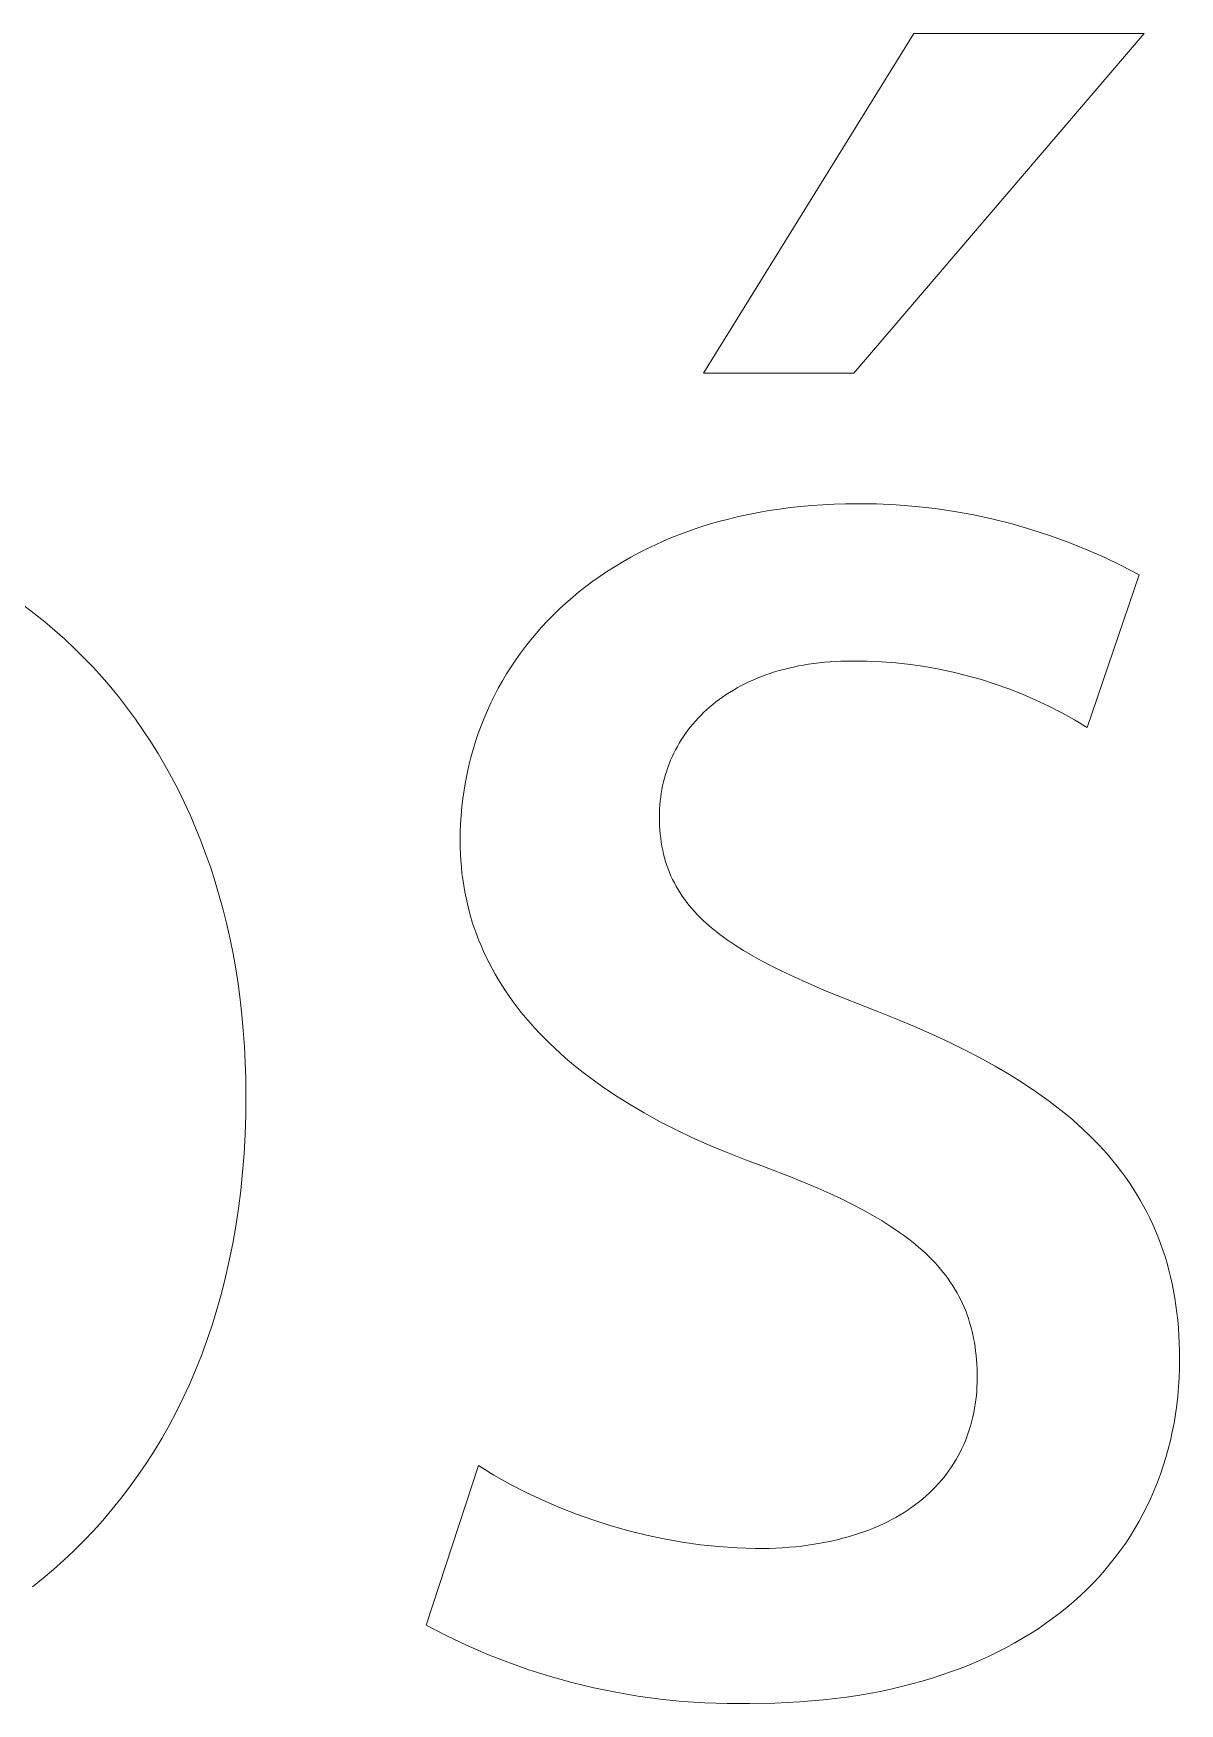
# Model space of a CAD drawing. Header units: millimetres. Extents: x 1434 to 4837, y 1889 to 4267.
# Drawn here: x 3995.64 to 4012.07, y 1946.16 to 1970.11 of the extents above; entities that cross this region are included whole.
import ezdxf

# ---------------------------------------------------------------- set-up
doc = ezdxf.new("R2010")
doc.units = ezdxf.units.MM
doc.header["$MEASUREMENT"] = 0
doc.layers.add('Domyślny', color=7, linetype='Continuous', true_color=0x000000)

msp = doc.modelspace()

# ---------------------------------------------------------------- linework, layer by layer
at = {"layer": 'Domyślny', "color": 18, "lineweight": 15, "true_color": 0x000000}
for p, q in [((4005.246, 1965.235), (4008.261, 1970.108)), ((4011.558, 1970.108), (4007.399, 1965.235)), ((4008.261, 1970.108), (4011.558, 1970.108)), ((4007.399, 1965.235), (4005.246, 1965.235)), ((4005.603, 1963.146), (4005.744, 1963.18)), ((4005.744, 1963.18), (4005.888, 1963.212)), ((4005.888, 1963.212), (4006.034, 1963.241)), ((4006.034, 1963.241), (4006.182, 1963.266)), ((4006.182, 1963.266), (4006.332, 1963.289)), ((4006.332, 1963.289), (4006.485, 1963.309)), ((4006.485, 1963.309), (4006.64, 1963.326)), ((4006.64, 1963.326), (4006.796, 1963.34)), ((4006.796, 1963.34), (4006.955, 1963.351)), ((4006.955, 1963.351), (4007.116, 1963.359)), ((4007.116, 1963.359), (4007.28, 1963.364)), ((4007.28, 1963.364), (4007.445, 1963.365)), ((4007.445, 1963.365), (4007.726, 1963.362)), ((4007.726, 1963.362), (4008.007, 1963.349)), ((4008.007, 1963.349), (4008.287, 1963.327)), ((4008.287, 1963.327), (4008.566, 1963.296)), ((4008.566, 1963.296), (4008.844, 1963.255)), ((4008.844, 1963.255), (4009.121, 1963.204)), ((4009.121, 1963.204), (4009.395, 1963.145)), ((4004.802, 1962.885), (4004.93, 1962.935)), ((4004.93, 1962.935), (4005.06, 1962.982)), ((4005.06, 1962.982), (4005.192, 1963.027)), ((4005.192, 1963.027), (4005.327, 1963.07)), ((4005.327, 1963.07), (4005.464, 1963.109)), ((4005.464, 1963.109), (4005.603, 1963.146)), ((4009.395, 1963.145), (4009.668, 1963.076)), ((4009.668, 1963.076), (4009.938, 1962.998)), ((4009.938, 1962.998), (4010.205, 1962.911)), ((4004.315, 1962.66), (4004.433, 1962.72)), ((4004.433, 1962.72), (4004.554, 1962.777)), ((4004.554, 1962.777), (4004.677, 1962.832)), ((4004.677, 1962.832), (4004.802, 1962.885)), ((4010.205, 1962.911), (4010.47, 1962.816)), ((4010.47, 1962.816), (4010.731, 1962.711)), ((4010.731, 1962.711), (4010.988, 1962.598)), ((4003.867, 1962.398), (4003.976, 1962.467)), ((4003.976, 1962.467), (4004.086, 1962.534)), ((4004.086, 1962.534), (4004.2, 1962.598)), ((4004.2, 1962.598), (4004.315, 1962.66)), ((4010.988, 1962.598), (4011.241, 1962.476)), ((4011.241, 1962.476), (4011.49, 1962.346)), ((4003.557, 1962.179), (4003.658, 1962.254)), ((4003.658, 1962.254), (4003.761, 1962.327)), ((4003.761, 1962.327), (4003.867, 1962.398)), ((4011.49, 1962.346), (4010.742, 1960.159)), ((4003.271, 1961.941), (4003.364, 1962.022)), ((4003.364, 1962.022), (4003.459, 1962.101)), ((4003.459, 1962.101), (4003.557, 1962.179)), ((3995.5, 1961.905), (3995.652, 1961.791)), ((3995.652, 1961.791), (3995.801, 1961.672)), ((4003.007, 1961.685), (4003.092, 1961.772)), ((4003.092, 1961.772), (4003.18, 1961.857)), ((4003.18, 1961.857), (4003.271, 1961.941)), ((3995.801, 1961.672), (3995.947, 1961.549)), ((3995.947, 1961.549), (3996.089, 1961.422)), ((4002.767, 1961.413), (4002.845, 1961.505)), ((4002.845, 1961.505), (4002.924, 1961.596)), ((4002.924, 1961.596), (4003.007, 1961.685)), ((3996.089, 1961.422), (3996.228, 1961.292)), ((3996.228, 1961.292), (3996.364, 1961.158)), ((4002.621, 1961.223), (4002.693, 1961.319)), ((4002.693, 1961.319), (4002.767, 1961.413)), ((3996.364, 1961.158), (3996.496, 1961.02)), ((3996.496, 1961.02), (3996.624, 1960.878)), ((4002.422, 1960.926), (4002.486, 1961.027)), ((4002.486, 1961.027), (4002.552, 1961.126)), ((4002.552, 1961.126), (4002.621, 1961.223)), ((4006.535, 1961.024), (4006.465, 1961.008)), ((4006.606, 1961.039), (4006.535, 1961.024)), ((4006.677, 1961.052), (4006.606, 1961.039)), ((4006.75, 1961.064), (4006.677, 1961.052)), ((4006.825, 1961.075), (4006.75, 1961.064)), ((4006.9, 1961.084), (4006.825, 1961.075)), ((4006.977, 1961.092), (4006.9, 1961.084)), ((4007.054, 1961.099), (4006.977, 1961.092)), ((4007.133, 1961.104), (4007.054, 1961.099)), ((4007.213, 1961.108), (4007.133, 1961.104)), ((4007.295, 1961.11), (4007.213, 1961.108)), ((4007.377, 1961.11), (4007.295, 1961.11)), ((4007.585, 1961.108), (4007.377, 1961.11)), ((4007.794, 1961.099), (4007.585, 1961.108)), ((4008.001, 1961.083), (4007.794, 1961.099)), ((4008.209, 1961.06), (4008.001, 1961.083)), ((4008.415, 1961.03), (4008.209, 1961.06)), ((4008.62, 1960.994), (4008.415, 1961.03)), ((3996.624, 1960.878), (3996.749, 1960.733)), ((4002.303, 1960.721), (4002.361, 1960.824)), ((4002.361, 1960.824), (4002.422, 1960.926)), ((4005.836, 1960.783), (4005.78, 1960.754)), ((4005.894, 1960.81), (4005.836, 1960.783)), ((4005.952, 1960.837), (4005.894, 1960.81)), ((4006.012, 1960.862), (4005.952, 1960.837)), ((4006.073, 1960.887), (4006.012, 1960.862)), ((4006.136, 1960.91), (4006.073, 1960.887)), ((4006.199, 1960.932), (4006.136, 1960.91)), ((4006.264, 1960.953), (4006.199, 1960.932)), ((4006.33, 1960.973), (4006.264, 1960.953)), ((4006.397, 1960.991), (4006.33, 1960.973)), ((4006.465, 1961.008), (4006.397, 1960.991)), ((4008.824, 1960.95), (4008.62, 1960.994)), ((4009.026, 1960.9), (4008.824, 1960.95)), ((4009.227, 1960.844), (4009.026, 1960.9)), ((4009.426, 1960.78), (4009.227, 1960.844)), ((4009.622, 1960.71), (4009.426, 1960.78)), ((3996.749, 1960.733), (3996.871, 1960.584)), ((3996.871, 1960.584), (3996.989, 1960.431)), ((4002.196, 1960.509), (4002.248, 1960.616)), ((4002.248, 1960.616), (4002.303, 1960.721)), ((4005.47, 1960.559), (4005.422, 1960.523)), ((4005.518, 1960.594), (4005.47, 1960.559)), ((4005.568, 1960.628), (4005.518, 1960.594)), ((4005.619, 1960.661), (4005.568, 1960.628)), ((4005.672, 1960.693), (4005.619, 1960.661)), ((4005.725, 1960.724), (4005.672, 1960.693)), ((4005.78, 1960.754), (4005.725, 1960.724)), ((4009.816, 1960.634), (4009.622, 1960.71)), ((4010.007, 1960.551), (4009.816, 1960.634)), ((4010.196, 1960.462), (4010.007, 1960.551)), ((3996.989, 1960.431), (3997.104, 1960.275)), ((4002.1, 1960.293), (4002.146, 1960.402)), ((4002.146, 1960.402), (4002.196, 1960.509)), ((4005.205, 1960.331), (4005.166, 1960.29)), ((4005.246, 1960.371), (4005.205, 1960.331)), ((4005.288, 1960.41), (4005.246, 1960.371)), ((4005.331, 1960.449), (4005.288, 1960.41)), ((4005.376, 1960.487), (4005.331, 1960.449)), ((4005.422, 1960.523), (4005.376, 1960.487)), ((4010.381, 1960.367), (4010.196, 1960.462)), ((4010.564, 1960.266), (4010.381, 1960.367)), ((3997.104, 1960.275), (3997.214, 1960.116)), ((3997.214, 1960.116), (3997.321, 1959.953)), ((4001.977, 1959.958), (4002.015, 1960.071)), ((4002.015, 1960.071), (4002.056, 1960.182)), ((4002.056, 1960.182), (4002.1, 1960.293)), ((4004.988, 1960.072), (4004.956, 1960.027)), ((4005.021, 1960.117), (4004.988, 1960.072)), ((4005.055, 1960.162), (4005.021, 1960.117)), ((4005.09, 1960.205), (4005.055, 1960.162)), ((4005.127, 1960.248), (4005.09, 1960.205)), ((4005.166, 1960.29), (4005.127, 1960.248)), ((4010.742, 1960.159), (4010.564, 1960.266)), ((3997.321, 1959.953), (3997.425, 1959.786)), ((4001.91, 1959.729), (4001.942, 1959.844)), ((4001.942, 1959.844), (4001.977, 1959.958)), ((4004.844, 1959.837), (4004.819, 1959.788)), ((4004.87, 1959.885), (4004.844, 1959.837)), ((4004.897, 1959.933), (4004.87, 1959.885)), ((4004.926, 1959.98), (4004.897, 1959.933)), ((4004.956, 1960.027), (4004.926, 1959.98)), ((3997.425, 1959.786), (3997.524, 1959.617)), ((3997.524, 1959.617), (3997.62, 1959.444)), ((4001.855, 1959.496), (4001.881, 1959.613)), ((4001.881, 1959.613), (4001.91, 1959.729)), ((4004.733, 1959.586), (4004.716, 1959.534)), ((4004.753, 1959.638), (4004.733, 1959.586)), ((4004.773, 1959.688), (4004.753, 1959.638)), ((4004.795, 1959.738), (4004.773, 1959.688)), ((4004.819, 1959.788), (4004.795, 1959.738)), ((3997.62, 1959.444), (3997.712, 1959.267)), ((4001.812, 1959.259), (4001.832, 1959.378)), ((4001.832, 1959.378), (4001.855, 1959.496)), ((4004.67, 1959.376), (4004.658, 1959.322)), ((4004.684, 1959.429), (4004.67, 1959.376)), ((4004.699, 1959.482), (4004.684, 1959.429)), ((4004.716, 1959.534), (4004.699, 1959.482)), ((3997.712, 1959.267), (3997.8, 1959.088)), ((4001.781, 1959.018), (4001.795, 1959.139)), ((4001.795, 1959.139), (4001.812, 1959.259)), ((4004.624, 1959.103), (4004.618, 1959.047)), ((4004.63, 1959.158), (4004.624, 1959.103)), ((4004.638, 1959.213), (4004.63, 1959.158)), ((4004.647, 1959.268), (4004.638, 1959.213)), ((4004.658, 1959.322), (4004.647, 1959.268)), ((3997.8, 1959.088), (3997.884, 1958.905)), ((3997.884, 1958.905), (3997.964, 1958.719)), ((4001.763, 1958.774), (4001.77, 1958.897)), ((4001.77, 1958.897), (4001.781, 1959.018)), ((4004.613, 1958.935), (4004.612, 1958.878)), ((4004.612, 1958.878), (4004.613, 1958.814)), ((4004.615, 1958.991), (4004.613, 1958.935)), ((4004.618, 1959.047), (4004.615, 1958.991)), ((3997.964, 1958.719), (3998.04, 1958.53)), ((4001.756, 1958.527), (4001.758, 1958.651)), ((4001.758, 1958.651), (4001.763, 1958.774)), ((4004.613, 1958.814), (4004.615, 1958.752)), ((4004.615, 1958.752), (4004.619, 1958.69)), ((4004.619, 1958.69), (4004.624, 1958.63)), ((4004.624, 1958.63), (4004.63, 1958.57)), ((3998.04, 1958.53), (3998.112, 1958.338)), ((4001.757, 1958.435), (4001.756, 1958.527)), ((4001.76, 1958.343), (4001.757, 1958.435)), ((4004.63, 1958.57), (4004.638, 1958.512)), ((4004.638, 1958.512), (4004.648, 1958.454)), ((4004.648, 1958.454), (4004.659, 1958.398)), ((4004.659, 1958.398), (4004.671, 1958.342)), ((3998.112, 1958.338), (3998.18, 1958.143)), ((4001.766, 1958.252), (4001.76, 1958.343)), ((4001.773, 1958.161), (4001.766, 1958.252)), ((4001.782, 1958.071), (4001.773, 1958.161)), ((4004.671, 1958.342), (4004.686, 1958.287)), ((4004.686, 1958.287), (4004.701, 1958.234)), ((4004.701, 1958.234), (4004.718, 1958.181)), ((4004.718, 1958.181), (4004.737, 1958.129)), ((3998.18, 1958.143), (3998.244, 1957.945)), ((3998.244, 1957.945), (3998.304, 1957.744)), ((4001.793, 1957.981), (4001.782, 1958.071)), ((4001.807, 1957.892), (4001.793, 1957.981)), ((4004.737, 1958.129), (4004.757, 1958.077)), ((4004.757, 1958.077), (4004.778, 1958.027)), ((4004.778, 1958.027), (4004.801, 1957.977)), ((4004.801, 1957.977), (4004.826, 1957.928)), ((4004.826, 1957.928), (4004.852, 1957.88)), ((3998.304, 1957.744), (3998.359, 1957.541)), ((4001.822, 1957.803), (4001.807, 1957.892)), ((4001.84, 1957.715), (4001.822, 1957.803)), ((4001.859, 1957.628), (4001.84, 1957.715)), ((4004.852, 1957.88), (4004.879, 1957.833)), ((4004.879, 1957.833), (4004.909, 1957.786)), ((4004.909, 1957.786), (4004.939, 1957.74)), ((4004.939, 1957.74), (4004.971, 1957.694)), ((4004.971, 1957.694), (4005.005, 1957.649)), ((3998.359, 1957.541), (3998.411, 1957.334)), ((4001.881, 1957.541), (4001.859, 1957.628)), ((4001.905, 1957.454), (4001.881, 1957.541)), ((4001.93, 1957.368), (4001.905, 1957.454)), ((4005.005, 1957.649), (4005.04, 1957.605)), ((4005.04, 1957.605), (4005.077, 1957.561)), ((4005.077, 1957.561), (4005.116, 1957.518)), ((4005.116, 1957.518), (4005.155, 1957.476)), ((4005.155, 1957.476), (4005.197, 1957.434)), ((4005.197, 1957.434), (4005.24, 1957.392)), ((3998.411, 1957.334), (3998.458, 1957.125)), ((4001.958, 1957.283), (4001.93, 1957.368)), ((4001.988, 1957.198), (4001.958, 1957.283)), ((4002.021, 1957.114), (4001.988, 1957.198)), ((4005.24, 1957.392), (4005.284, 1957.351)), ((4005.284, 1957.351), (4005.331, 1957.311)), ((4005.331, 1957.311), (4005.378, 1957.27)), ((4005.378, 1957.27), (4005.427, 1957.231)), ((4005.427, 1957.231), (4005.478, 1957.191)), ((4005.478, 1957.191), (4005.531, 1957.152)), ((3998.458, 1957.125), (3998.501, 1956.912)), ((4002.055, 1957.03), (4002.021, 1957.114)), ((4002.091, 1956.947), (4002.055, 1957.03)), ((4005.531, 1957.152), (4005.585, 1957.114)), ((4005.585, 1957.114), (4005.697, 1957.037)), ((4005.697, 1957.037), (4005.816, 1956.962)), ((4005.816, 1956.962), (4005.942, 1956.887)), ((3998.501, 1956.912), (3998.539, 1956.697)), ((4002.13, 1956.865), (4002.091, 1956.947)), ((4002.17, 1956.783), (4002.13, 1956.865)), ((4002.213, 1956.701), (4002.17, 1956.783)), ((4005.942, 1956.887), (4006.074, 1956.814)), ((4006.074, 1956.814), (4006.212, 1956.741)), ((4006.212, 1956.741), (4006.357, 1956.668)), ((3998.539, 1956.697), (3998.573, 1956.48)), ((3998.573, 1956.48), (3998.603, 1956.259)), ((4002.258, 1956.621), (4002.213, 1956.701)), ((4002.305, 1956.541), (4002.258, 1956.621)), ((4002.354, 1956.461), (4002.305, 1956.541)), ((4006.357, 1956.668), (4006.666, 1956.523)), ((4006.666, 1956.523), (4007.001, 1956.378)), ((3998.603, 1956.259), (3998.628, 1956.037)), ((4002.405, 1956.382), (4002.354, 1956.461)), ((4002.459, 1956.304), (4002.405, 1956.382)), ((4002.514, 1956.226), (4002.459, 1956.304)), ((4007.001, 1956.378), (4007.751, 1956.079)), ((3998.628, 1956.037), (3998.648, 1955.811)), ((4002.572, 1956.15), (4002.514, 1956.226)), ((4002.632, 1956.073), (4002.572, 1956.15)), ((4002.694, 1955.998), (4002.632, 1956.073)), ((4002.758, 1955.923), (4002.694, 1955.998)), ((4007.751, 1956.079), (4008.014, 1955.975)), ((3998.648, 1955.811), (3998.665, 1955.583)), ((4002.824, 1955.848), (4002.758, 1955.923)), ((4002.893, 1955.775), (4002.824, 1955.848)), ((4002.964, 1955.702), (4002.893, 1955.775)), ((4008.014, 1955.975), (4008.27, 1955.869)), ((4008.27, 1955.869), (4008.517, 1955.761)), ((4008.517, 1955.761), (4008.756, 1955.65)), ((3998.665, 1955.583), (3998.676, 1955.353)), ((4003.037, 1955.63), (4002.964, 1955.702)), ((4003.112, 1955.558), (4003.037, 1955.63)), ((4003.189, 1955.487), (4003.112, 1955.558)), ((4008.756, 1955.65), (4008.987, 1955.537)), ((4008.987, 1955.537), (4009.21, 1955.422)), ((3998.676, 1955.353), (3998.683, 1955.12)), ((4003.268, 1955.417), (4003.189, 1955.487)), ((4003.35, 1955.347), (4003.268, 1955.417)), ((4003.434, 1955.279), (4003.35, 1955.347)), ((4003.52, 1955.211), (4003.434, 1955.279)), ((4009.21, 1955.422), (4009.424, 1955.303)), ((4009.424, 1955.303), (4009.63, 1955.182)), ((3998.683, 1955.12), (3998.685, 1954.885)), ((4003.608, 1955.143), (4003.52, 1955.211)), ((4003.792, 1955.011), (4003.608, 1955.143)), ((4009.63, 1955.182), (4009.828, 1955.058)), ((4009.828, 1955.058), (4010.017, 1954.931)), ((3998.685, 1954.885), (3998.682, 1954.602)), ((4003.984, 1954.881), (4003.792, 1955.011)), ((4004.185, 1954.755), (4003.984, 1954.881)), ((4010.017, 1954.931), (4010.199, 1954.801)), ((4010.199, 1954.801), (4010.286, 1954.735)), ((3998.682, 1954.602), (3998.673, 1954.323)), ((4004.395, 1954.632), (4004.185, 1954.755)), ((4004.614, 1954.511), (4004.395, 1954.632)), ((4010.286, 1954.735), (4010.372, 1954.668)), ((4010.372, 1954.668), (4010.455, 1954.6)), ((4010.455, 1954.6), (4010.536, 1954.531)), ((3998.673, 1954.323), (3998.658, 1954.05)), ((4004.842, 1954.394), (4004.614, 1954.511)), ((4005.079, 1954.281), (4004.842, 1954.394)), ((4010.536, 1954.531), (4010.616, 1954.461)), ((4010.616, 1954.461), (4010.693, 1954.39)), ((4010.693, 1954.39), (4010.768, 1954.318)), ((4010.768, 1954.318), (4010.841, 1954.246)), ((4005.325, 1954.17), (4005.079, 1954.281)), ((4005.581, 1954.063), (4005.325, 1954.17)), ((4010.841, 1954.246), (4010.912, 1954.172)), ((4010.912, 1954.172), (4010.98, 1954.098)), ((4010.98, 1954.098), (4011.047, 1954.022)), ((3998.658, 1954.05), (3998.637, 1953.782)), ((4005.845, 1953.959), (4005.581, 1954.063)), ((4006.119, 1953.858), (4005.845, 1953.959)), ((4006.517, 1953.705), (4006.119, 1953.858)), ((4011.047, 1954.022), (4011.112, 1953.946)), ((4011.112, 1953.946), (4011.174, 1953.868)), ((4011.174, 1953.868), (4011.234, 1953.789)), ((3998.637, 1953.782), (3998.61, 1953.519)), ((4006.884, 1953.553), (4006.517, 1953.705)), ((4011.234, 1953.789), (4011.293, 1953.71)), ((4011.293, 1953.71), (4011.349, 1953.629)), ((4011.349, 1953.629), (4011.403, 1953.547)), ((3998.61, 1953.519), (3998.578, 1953.26)), ((4007.056, 1953.476), (4006.884, 1953.553)), ((4007.221, 1953.398), (4007.056, 1953.476)), ((4007.378, 1953.321), (4007.221, 1953.398)), ((4011.403, 1953.547), (4011.455, 1953.464)), ((4011.455, 1953.464), (4011.505, 1953.38)), ((4011.505, 1953.38), (4011.553, 1953.295)), ((3998.578, 1953.26), (3998.54, 1953.007)), ((4007.528, 1953.242), (4007.378, 1953.321)), ((4007.67, 1953.163), (4007.528, 1953.242)), ((4007.805, 1953.083), (4007.67, 1953.163)), ((4011.553, 1953.295), (4011.598, 1953.209)), ((4011.598, 1953.209), (4011.642, 1953.122)), ((4011.642, 1953.122), (4011.683, 1953.033)), ((3998.54, 1953.007), (3998.496, 1952.758)), ((4007.933, 1953.001), (4007.805, 1953.083)), ((4008.055, 1952.919), (4007.933, 1953.001)), ((4008.113, 1952.877), (4008.055, 1952.919)), ((4008.169, 1952.835), (4008.113, 1952.877)), ((4011.683, 1953.033), (4011.723, 1952.943)), ((4011.723, 1952.943), (4011.76, 1952.852)), ((3998.496, 1952.758), (3998.447, 1952.515)), ((4008.224, 1952.793), (4008.169, 1952.835)), ((4008.276, 1952.75), (4008.224, 1952.793)), ((4008.328, 1952.707), (4008.276, 1952.75)), ((4008.377, 1952.663), (4008.328, 1952.707)), ((4008.425, 1952.619), (4008.377, 1952.663)), ((4011.76, 1952.852), (4011.795, 1952.76)), ((4011.795, 1952.76), (4011.828, 1952.666)), ((4011.828, 1952.666), (4011.859, 1952.572)), ((3998.447, 1952.515), (3998.393, 1952.276)), ((4008.472, 1952.575), (4008.425, 1952.619)), ((4008.516, 1952.53), (4008.472, 1952.575)), ((4008.56, 1952.485), (4008.516, 1952.53)), ((4008.601, 1952.439), (4008.56, 1952.485)), ((4008.641, 1952.393), (4008.601, 1952.439)), ((4011.859, 1952.572), (4011.888, 1952.476)), ((4011.888, 1952.476), (4011.914, 1952.378)), ((3998.393, 1952.276), (3998.334, 1952.042)), ((4008.68, 1952.346), (4008.641, 1952.393)), ((4008.716, 1952.299), (4008.68, 1952.346)), ((4008.752, 1952.251), (4008.716, 1952.299)), ((4008.785, 1952.202), (4008.752, 1952.251)), ((4008.818, 1952.153), (4008.785, 1952.202)), ((4011.914, 1952.378), (4011.939, 1952.28)), ((4011.939, 1952.28), (4011.961, 1952.18)), ((4011.961, 1952.18), (4011.982, 1952.079)), ((3998.334, 1952.042), (3998.269, 1951.813)), ((4008.848, 1952.104), (4008.818, 1952.153)), ((4008.878, 1952.054), (4008.848, 1952.104)), ((4008.905, 1952.003), (4008.878, 1952.054)), ((4008.932, 1951.951), (4008.905, 1952.003)), ((4008.956, 1951.899), (4008.932, 1951.951)), ((4011.982, 1952.079), (4012, 1951.976)), ((4012, 1951.976), (4012.016, 1951.872)), ((3998.269, 1951.813), (3998.2, 1951.588)), ((4008.98, 1951.846), (4008.956, 1951.899)), ((4009.002, 1951.793), (4008.98, 1951.846)), ((4009.022, 1951.739), (4009.002, 1951.793)), ((4009.041, 1951.684), (4009.022, 1951.739)), ((4009.059, 1951.629), (4009.041, 1951.684)), ((4012.016, 1951.872), (4012.03, 1951.767)), ((4012.03, 1951.767), (4012.041, 1951.66)), ((3998.2, 1951.588), (3998.126, 1951.369)), ((4009.075, 1951.572), (4009.059, 1951.629)), ((4009.09, 1951.515), (4009.075, 1951.572)), ((4009.104, 1951.457), (4009.09, 1951.515)), ((4009.116, 1951.399), (4009.104, 1951.457)), ((4012.041, 1951.66), (4012.051, 1951.552)), ((4012.051, 1951.552), (4012.058, 1951.442)), ((4012.058, 1951.442), (4012.064, 1951.331)), ((3998.126, 1951.369), (3998.047, 1951.154)), ((4009.127, 1951.339), (4009.116, 1951.399)), ((4009.136, 1951.279), (4009.127, 1951.339)), ((4009.145, 1951.218), (4009.136, 1951.279)), ((4009.152, 1951.156), (4009.145, 1951.218)), ((4012.064, 1951.331), (4012.067, 1951.219)), ((4012.067, 1951.219), (4012.068, 1951.105)), ((3998.047, 1951.154), (3997.963, 1950.944)), ((4009.157, 1951.093), (4009.152, 1951.156)), ((4009.162, 1951.029), (4009.157, 1951.093)), ((4009.165, 1950.965), (4009.162, 1951.029)), ((4009.167, 1950.899), (4009.165, 1950.965)), ((4012.066, 1950.969), (4012.062, 1950.835)), ((4012.068, 1951.105), (4012.066, 1950.969)), ((3997.875, 1950.739), (3997.782, 1950.539)), ((3997.963, 1950.944), (3997.875, 1950.739)), ((4009.164, 1950.706), (4009.166, 1950.769)), ((4009.166, 1950.769), (4009.167, 1950.833)), ((4009.167, 1950.833), (4009.167, 1950.899)), ((4012.062, 1950.835), (4012.053, 1950.703)), ((3997.782, 1950.539), (3997.685, 1950.343)), ((4009.14, 1950.458), (4009.148, 1950.519)), ((4009.148, 1950.519), (4009.155, 1950.581)), ((4009.155, 1950.581), (4009.16, 1950.643)), ((4009.16, 1950.643), (4009.164, 1950.706)), ((4012.042, 1950.571), (4012.027, 1950.441)), ((4012.053, 1950.703), (4012.042, 1950.571)), ((3997.685, 1950.343), (3997.584, 1950.152)), ((4009.092, 1950.218), (4009.106, 1950.277)), ((4009.106, 1950.277), (4009.119, 1950.337)), ((4009.119, 1950.337), (4009.13, 1950.397)), ((4009.13, 1950.397), (4009.14, 1950.458)), ((4012.009, 1950.312), (4011.988, 1950.185)), ((4012.027, 1950.441), (4012.009, 1950.312)), ((3997.584, 1950.152), (3997.478, 1949.966)), ((4009.02, 1949.988), (4009.04, 1950.045)), ((4009.04, 1950.045), (4009.059, 1950.102)), ((4009.059, 1950.102), (4009.076, 1950.16)), ((4009.076, 1950.16), (4009.092, 1950.218)), ((4011.964, 1950.059), (4011.937, 1949.935)), ((4011.988, 1950.185), (4011.964, 1950.059)), ((3997.369, 1949.784), (3997.256, 1949.607)), ((3997.478, 1949.966), (3997.369, 1949.784)), ((4008.894, 1949.715), (4008.922, 1949.768)), ((4008.922, 1949.768), (4008.949, 1949.822)), ((4008.949, 1949.822), (4008.974, 1949.877)), ((4008.974, 1949.877), (4008.998, 1949.932)), ((4008.998, 1949.932), (4009.02, 1949.988)), ((4011.906, 1949.812), (4011.872, 1949.691)), ((4011.937, 1949.935), (4011.906, 1949.812)), ((3997.256, 1949.607), (3997.138, 1949.434)), ((4001.269, 1947.286), (4002.017, 1949.575)), ((4002.017, 1949.575), (4002.241, 1949.439)), ((4008.766, 1949.51), (4008.801, 1949.56)), ((4008.801, 1949.56), (4008.833, 1949.611)), ((4008.833, 1949.611), (4008.865, 1949.662)), ((4008.865, 1949.662), (4008.894, 1949.715)), ((4011.835, 1949.572), (4011.795, 1949.453)), ((4011.872, 1949.691), (4011.835, 1949.572)), ((3997.138, 1949.434), (3997.017, 1949.266)), ((4002.241, 1949.439), (4002.47, 1949.311)), ((4002.47, 1949.311), (4002.702, 1949.191)), ((4008.571, 1949.272), (4008.613, 1949.318)), ((4008.613, 1949.318), (4008.654, 1949.365)), ((4008.654, 1949.365), (4008.693, 1949.412)), ((4008.693, 1949.412), (4008.73, 1949.461)), ((4008.73, 1949.461), (4008.766, 1949.51)), ((4011.752, 1949.337), (4011.706, 1949.222)), ((4011.795, 1949.453), (4011.752, 1949.337)), ((3996.893, 1949.103), (3996.765, 1948.945)), ((3997.017, 1949.266), (3996.893, 1949.103)), ((4002.702, 1949.191), (4002.939, 1949.079)), ((4002.939, 1949.079), (4003.179, 1948.975)), ((4008.285, 1949.018), (4008.337, 1949.058)), ((4008.337, 1949.058), (4008.387, 1949.099)), ((4008.387, 1949.099), (4008.435, 1949.141)), ((4008.435, 1949.141), (4008.482, 1949.184)), ((4008.482, 1949.184), (4008.527, 1949.228)), ((4008.527, 1949.228), (4008.571, 1949.272)), ((4011.656, 1949.109), (4011.604, 1948.997)), ((4011.706, 1949.222), (4011.656, 1949.109)), ((3996.765, 1948.945), (3996.633, 1948.79)), ((4003.179, 1948.975), (4003.423, 1948.879)), ((4003.423, 1948.879), (4003.67, 1948.791)), ((4007.942, 1948.801), (4008.003, 1948.834)), ((4008.003, 1948.834), (4008.063, 1948.869)), ((4008.063, 1948.869), (4008.121, 1948.905)), ((4008.121, 1948.905), (4008.177, 1948.941)), ((4008.177, 1948.941), (4008.232, 1948.979)), ((4008.232, 1948.979), (4008.285, 1949.018)), ((4011.548, 1948.888), (4011.49, 1948.78)), ((4011.604, 1948.997), (4011.548, 1948.888)), ((3996.498, 1948.641), (3996.36, 1948.496)), ((3996.633, 1948.79), (3996.498, 1948.641)), ((4003.67, 1948.791), (4003.919, 1948.711)), ((4003.919, 1948.711), (4004.172, 1948.64)), ((4004.172, 1948.64), (4004.426, 1948.578)), ((4004.426, 1948.578), (4004.682, 1948.524)), ((4007.318, 1948.554), (4007.394, 1948.576)), ((4007.394, 1948.576), (4007.468, 1948.6)), ((4007.468, 1948.6), (4007.54, 1948.625)), ((4007.54, 1948.625), (4007.611, 1948.651)), ((4007.611, 1948.651), (4007.681, 1948.679)), ((4007.681, 1948.679), (4007.748, 1948.708)), ((4007.748, 1948.708), (4007.814, 1948.738)), ((4007.814, 1948.738), (4007.879, 1948.769)), ((4007.879, 1948.769), (4007.942, 1948.801)), ((4011.363, 1948.569), (4011.296, 1948.466)), ((4011.428, 1948.673), (4011.363, 1948.569)), ((4011.49, 1948.78), (4011.428, 1948.673)), ((3996.219, 1948.355), (3996.075, 1948.219)), ((3996.36, 1948.496), (3996.219, 1948.355)), ((4004.682, 1948.524), (4004.94, 1948.479)), ((4004.94, 1948.479), (4005.2, 1948.442)), ((4005.2, 1948.442), (4005.46, 1948.414)), ((4005.46, 1948.414), (4005.721, 1948.395)), ((4005.721, 1948.395), (4005.983, 1948.385)), ((4005.983, 1948.385), (4006.183, 1948.388)), ((4006.183, 1948.388), (4006.375, 1948.398)), ((4006.375, 1948.398), (4006.469, 1948.405)), ((4006.469, 1948.405), (4006.562, 1948.413)), ((4006.562, 1948.413), (4006.652, 1948.423)), ((4006.652, 1948.423), (4006.741, 1948.434)), ((4006.741, 1948.434), (4006.829, 1948.447)), ((4006.829, 1948.447), (4006.914, 1948.462)), ((4006.914, 1948.462), (4006.998, 1948.477)), ((4006.998, 1948.477), (4007.081, 1948.494)), ((4007.081, 1948.494), (4007.161, 1948.513)), ((4007.161, 1948.513), (4007.24, 1948.533)), ((4007.24, 1948.533), (4007.318, 1948.554)), ((4011.225, 1948.366), (4011.151, 1948.267)), ((4011.296, 1948.466), (4011.225, 1948.366)), ((3996.075, 1948.219), (3995.928, 1948.087)), ((4011.075, 1948.17), (4010.995, 1948.075)), ((4011.151, 1948.267), (4011.075, 1948.17)), ((3995.778, 1947.96), (3995.625, 1947.838)), ((3995.928, 1948.087), (3995.778, 1947.96)), ((4010.827, 1947.89), (4010.739, 1947.801)), ((4010.913, 1947.982), (4010.827, 1947.89)), ((4010.995, 1948.075), (4010.913, 1947.982)), ((4010.553, 1947.629), (4010.456, 1947.547)), ((4010.647, 1947.714), (4010.553, 1947.629)), ((4010.739, 1947.801), (4010.647, 1947.714)), ((4010.253, 1947.387), (4010.148, 1947.311)), ((4010.356, 1947.466), (4010.253, 1947.387)), ((4010.456, 1947.547), (4010.356, 1947.466)), ((4001.555, 1947.139), (4001.269, 1947.286)), ((4001.845, 1947.001), (4001.555, 1947.139)), ((4009.928, 1947.165), (4009.814, 1947.095)), ((4010.039, 1947.237), (4009.928, 1947.165)), ((4010.148, 1947.311), (4010.039, 1947.237)), ((4002.14, 1946.874), (4001.845, 1947.001)), ((4009.455, 1946.9), (4009.329, 1946.839)), ((4009.577, 1946.962), (4009.455, 1946.9)), ((4009.697, 1947.028), (4009.577, 1946.962)), ((4009.814, 1947.095), (4009.697, 1947.028)), ((4002.439, 1946.756), (4002.14, 1946.874)), ((4002.742, 1946.649), (4002.439, 1946.756)), ((4008.937, 1946.673), (4008.801, 1946.622)), ((4009.071, 1946.726), (4008.937, 1946.673)), ((4009.201, 1946.781), (4009.071, 1946.726)), ((4009.329, 1946.839), (4009.201, 1946.781)), ((4003.049, 1946.553), (4002.742, 1946.649)), ((4003.358, 1946.466), (4003.049, 1946.553)), ((4003.671, 1946.391), (4003.358, 1946.466)), ((4008.23, 1946.445), (4008.081, 1946.407)), ((4008.377, 1946.485), (4008.23, 1946.445)), ((4008.521, 1946.528), (4008.377, 1946.485)), ((4008.662, 1946.574), (4008.521, 1946.528)), ((4008.801, 1946.622), (4008.662, 1946.574)), ((4003.986, 1946.326), (4003.671, 1946.391)), ((4004.302, 1946.272), (4003.986, 1946.326)), ((4004.621, 1946.228), (4004.302, 1946.272)), ((4004.941, 1946.196), (4004.621, 1946.228)), ((4005.261, 1946.174), (4004.941, 1946.196)), ((4005.582, 1946.164), (4005.261, 1946.174)), ((4006.619, 1946.188), (4006.266, 1946.17)), ((4006.792, 1946.201), (4006.619, 1946.188)), ((4006.962, 1946.217), (4006.792, 1946.201)), ((4007.129, 1946.236), (4006.962, 1946.217)), ((4007.294, 1946.257), (4007.129, 1946.236)), ((4007.457, 1946.282), (4007.294, 1946.257)), ((4007.617, 1946.309), (4007.457, 1946.282)), ((4007.774, 1946.339), (4007.617, 1946.309)), ((4007.929, 1946.371), (4007.774, 1946.339)), ((4008.081, 1946.407), (4007.929, 1946.371)), ((4005.904, 1946.164), (4005.582, 1946.164)), ((4006.266, 1946.17), (4005.904, 1946.164))]:
    msp.add_line(p, q, dxfattribs=at)

doc.saveas('drawing.dxf')
